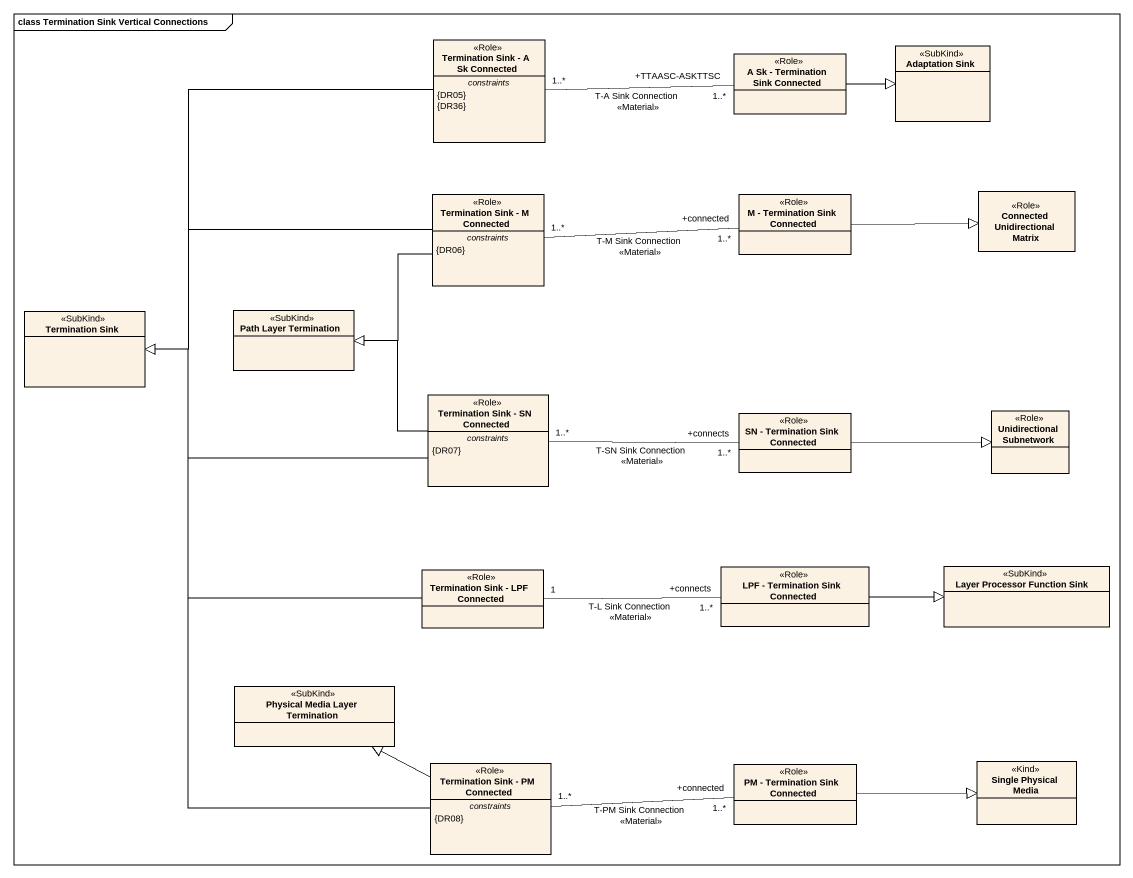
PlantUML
@startuml
mainframe class Termination Sink Vertical Connections
hide circle
hide empty members
class "Termination Sink - A Sk Connected" as Termination_Sink_A_Sk <<Role>> {
  -- constraints --
  {DR05}
  {DR36}
}
class "A Sk - Termination Sink Connected" as A_Sk_Termination_Sink <<Role>>
class "Adaptation Sink" as Adaptation_Sink <<SubKind>>
class "Termination Sink - M Connected" as Termination_Sink_M_Connected <<Role>> {
  -- constraints --
  {DR06}
}
class "M - Termination Sink Connected" as M_Termination_Sink_Connected <<Role>>
class "Connected Unidirectional Matrix" as Connected_Unidirectional <<Role>>
class "Termination Sink" as Termination_Sink <<SubKind>>
class "Path Layer Termination" as Path_Layer_Termination <<SubKind>>
class "Termination Sink - SN Connected" as Termination_Sink_SN <<Role>> {
  -- constraints --
  {DR07}
}
class "SN - Termination Sink Connected" as SN_Termination_Sink <<Role>> #FCF2E3
class "Unidirectional Subnetwork" as Unidirectional_Subnetwork <<Role>> #FCF2E3
class "Termination Sink - LPF Connected" as Termination_Sink_LPF <<Role>>
class "LPF - Termination Sink Connected" as LPF_Termination_Sink <<Role>>
class "Layer Processor Function Sink" as Layer_Processor_Function <<SubKind>>
class "Physical Media Layer Termination" as Physical_Media_Layer <<SubKind>>
class "Termination Sink - PM Connected" as Termination_Sink_PM <<Role>> {
  -- constraints --
  {DR08}
}
class "PM - Termination Sink Connected" as PM_Termination_Sink <<Role>>
class "Single Physical Media" as Single_Physical_Media <<Kind>>
Termination_Sink_A_Sk "1..*" -right- "+TTAASC-ASKTTSC\n1..*" A_Sk_Termination_Sink : T-A Sink Connection\n<<Material>>
Termination_Sink_A_Sk --|> Termination_Sink
A_Sk_Termination_Sink -right-|> Adaptation_Sink
Termination_Sink_M_Connected "1..*" -right- "+connected\n1..*" M_Termination_Sink_Connected : T-M Sink Connection\n<<Material>>
Termination_Sink_M_Connected -left-|> Termination_Sink
Termination_Sink_M_Connected -left-|> Path_Layer_Termination
M_Termination_Sink_Connected -right-|> Connected_Unidirectional
Termination_Sink_SN -left-|> Termination_Sink
Termination_Sink_SN -left-|> Path_Layer_Termination
Termination_Sink_SN "1..*" -right- "+connects\n1..*" SN_Termination_Sink : T-SN Sink Connection\n<<Material>>
SN_Termination_Sink -right-|> Unidirectional_Subnetwork
Termination_Sink_LPF -up-|> Termination_Sink
Termination_Sink_LPF "1" -right- "+connects\n1..*" LPF_Termination_Sink : T-L Sink Connection\n<<Material>>
LPF_Termination_Sink -right-|> Layer_Processor_Function
Termination_Sink_PM -up-|> Termination_Sink
Termination_Sink_PM -left-|> Physical_Media_Layer
Termination_Sink_PM "1..*" -right- "+connected\n1..*" PM_Termination_Sink : T-PM Sink Connection\n<<Material>>
PM_Termination_Sink -right-|> Single_Physical_Media
@enduml
